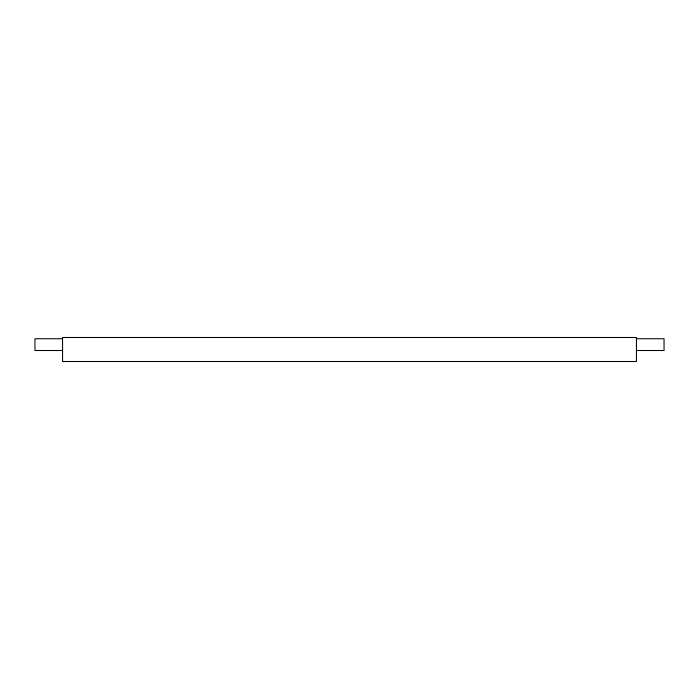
<?xml version="1.0" encoding="UTF-8"?>
<svg xmlns="http://www.w3.org/2000/svg" width="699" height="699" viewBox="0 0 699 699"><rect width="100%" height="100%" fill="white"/><g stroke="black" fill="none" stroke-linecap="round" stroke-linejoin="round"><path stroke-width="1.05" d="M62.552 338.735L34.95 338.735L34.95 350.505L62.552 350.505M636.448 338.735L664.05 338.735L664.05 350.505L636.448 350.505M636.448 337.495L62.552 337.495L62.552 361.505L636.448 361.505L636.448 337.495"/></g></svg>
